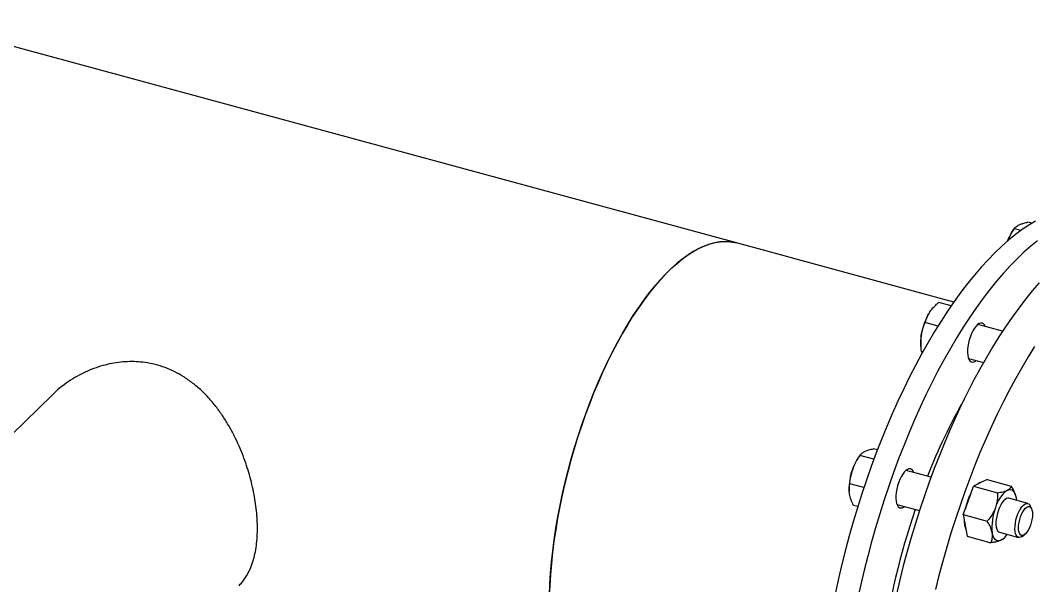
# Model space of a CAD drawing. Header units: inches. Extents: x 0.9 to 37.1, y -8.4 to 11.7.
# Drawn here: x 4.1333 to 4.3953, y 0.3427 to 0.4889 of the extents above; entities that cross this region are included whole.
import ezdxf

# ---------------------------------------------------------------- set-up
doc = ezdxf.new("R2010")
doc.units = ezdxf.units.IN
doc.header["$MEASUREMENT"] = 0

msp = doc.modelspace()

# ---------------------------------------------------------------- linework, layer by layer
at = {"color": 7, "linetype": 'Continuous', "lineweight": 25}
for p, q in [((4.318459382928987, 0.4313240005088632), (4.106567541277105, 0.4889116627768859)), ((4.390289332122159, 0.4349892026241091), (4.389879001310411, 0.4343878668526285)), ((4.39197629891026, 0.4345265041271587), (4.390286908432523, 0.4349856442597486)), ((4.394863933723948, 0.4364296104573248), (4.393843870737076, 0.4367068417198507)), ((4.374663067260142, 0.4160490434069346), (4.318459382928983, 0.4313240005088643)), ((4.37400223539355, 0.4150995732366152), (4.370803244061729, 0.4159689905345116)), ((4.370563927707638, 0.4098451144079033), (4.367246281757176, 0.4107467794886854)), ((4.38726919417246, 0.4084942517487788), (4.380854614328095, 0.4102375971026573)), ((4.366143032866256, 0.404878213323801), (4.366168147040142, 0.4045097546585099)), ((4.366651798889992, 0.4031860984238951), (4.366293196580163, 0.4032835588477887)), ((4.366514741693782, 0.4028769323612582), (4.366293196580163, 0.4032835588477887)), ((4.378464176383154, 0.4014420621120117), (4.382336311962991, 0.4003896986312416)), ((4.141623120306785, 0.3920599821447773), (4.093213715016283, 0.3448109185223239)), ((4.354930798077628, 0.3778344777458275), (4.353929895757812, 0.378106501549611)), ((4.350380194384417, 0.376395951383775), (4.349965026331146, 0.3757875266823888)), ((4.354010601119985, 0.3753966639634826), (4.35037293345326, 0.3763853040895087)), ((4.368772625742832, 0.3707635525744668), (4.362330474073651, 0.3725143913595373)), ((4.383285285031569, 0.3701283357549089), (4.381506803879293, 0.3692677370248579)), ((4.383285285031569, 0.3701283357549089), (4.389480818227695, 0.3684445225864198)), ((4.347618892611813, 0.3671550075806814), (4.347622962351479, 0.367095299033131)), ((4.351427668262916, 0.3680670343604334), (4.347769056325719, 0.3690613666903928)), ((4.378426384163246, 0.3647451695952486), (4.379728322727016, 0.3684071382948068)), ((4.381506803879293, 0.3692677370248579), (4.379728322727016, 0.3684071382948068)), ((4.379728322727016, 0.3684071382948068), (4.385923855923142, 0.3667233251263179)), ((4.377124445599476, 0.3610832008956907), (4.378426384163246, 0.3647451695952486)), ((4.393787251549526, 0.3639651132788021), (4.388878270339779, 0.3652992691848679)), ((4.39056398774051, 0.3662253133174875), (4.390514980379993, 0.3663670864753622)), ((4.390763471083355, 0.3654240691191543), (4.390843839942118, 0.3647650694840141)), ((4.349843666815295, 0.3631538202028046), (4.348722141502732, 0.3634586267513789)), ((4.359940036128711, 0.3637188563688918), (4.365782665623054, 0.3621309548647357)), ((4.394765996098189, 0.3625830478904988), (4.39443527498889, 0.3633153773943714)), ((4.377124445599476, 0.3610832008956907), (4.377600988187982, 0.3582818309261837)), ((4.377124445599476, 0.3610832008956907), (4.383319978795602, 0.3593993877272015)), ((4.377600988187982, 0.3582818309261837), (4.378077530776489, 0.3554804609566767)), ((4.386487832394839, 0.3565037341942224), (4.391396813604587, 0.3551695782881565)), ((4.378077530776489, 0.3554804609566767), (4.384273063972614, 0.3537966477881879)), ((4.387344814406225, 0.3547423283552326), (4.38747291686913, 0.3548518233403335)), ((4.392284567588613, 0.3554019227766395), (4.392940475656833, 0.355866107610968))]:
    msp.add_line(p, q, dxfattribs=at)
at = {"color": 7, "linetype": 'Continuous', "lineweight": 25, "flags": 128}
for points in [[(4.395805451111263, 0.436974449472408), (4.394072982505798, 0.4359428872012018), (4.392328034240633, 0.434776781997668), (4.390573167267973, 0.4334778452819971), (4.388810957097091, 0.4320479834229399), (4.387043990014422, 0.4304892949399511), (4.38527485928782, 0.4288040674233196), (4.383506161360587, 0.4269947741768164), (4.381740492040832, 0.4250640705877792), (4.379980442691763, 0.4230147902299659), (4.37822859642851, 0.4208499407048941), (4.37648752432704, 0.4185726992277709), (4.374759781650754, 0.4161864079644921), (4.373047904100281, 0.4136945691265521), (4.37135440409199, 0.4111008398310662), (4.369681767070678, 0.4084090267334466), (4.368032447861825, 0.4056230804406105), (4.366408867068809, 0.4027470897129204), (4.364813407520334, 0.3997852754633636), (4.363248410773297, 0.3967419845627804), (4.361716173676236, 0.393621683460233), (4.360218944998382, 0.3904289516278732), (4.358758922129288, 0.3871684748399375), (4.357338247853848, 0.3838450382957275), (4.355959007207469, 0.3804635195966672), (4.354623224415995, 0.3770288815877541), (4.353332859924876, 0.3735461650738972), (4.35208980752194, 0.3700204814218415), (4.350895891558006, 0.3664570050585326), (4.349752864269385, 0.3628609658769308), (4.348662403206252, 0.3592376415604239), (4.347626108770583, 0.3555923498370961), (4.34664550186737, 0.3519304406752318), (4.345722021672465, 0.3482572884314971), (4.344857023520403, 0.3445782839633313), (4.344051776915252, 0.3408988267171204)], [(4.318459382928983, 0.4313240005088643), (4.317922510617226, 0.4314550289277251), (4.316694962668228, 0.4316475658382566), (4.315433516779056, 0.431700615166689), (4.31414090496061, 0.4316140620199895), (4.312819926722253, 0.4313880938530008), (4.311473443008699, 0.4310232000624546), (4.31010437000384, 0.4305201709270473), (4.308715672814943, 0.4298800958958738), (4.307310359050889, 0.4291043612289214), (4.305891472308359, 0.4281946469947403), (4.304462085580084, 0.4271529234317891), (4.303025294599427, 0.4259814466813377), (4.30158421113571, 0.4246827539011663), (4.300141956254821, 0.4232596577706473), (4.298701653559672, 0.4217152403991095), (4.297266422425182, 0.4200528466506724), (4.295839371242393, 0.4182760769000187), (4.294423590686396, 0.4163887792347822), (4.293022147022613, 0.4143950411214483), (4.291638075465951, 0.4122991805528102), (4.2902743736072, 0.4101057366961601), (4.288933994920923, 0.4078194600624616), (4.28761984236888, 0.4054453022178021), (4.286334762112868, 0.4029884050594025), (4.285081537350565, 0.4004540896794134), (4.283862882287741, 0.3978478448406139), (4.282681436259895, 0.395175315088974), (4.281539758016043, 0.3924422885288249), (4.280440320177036, 0.389654684287113), (4.279385503880413, 0.3868185396938909), (4.278377593623388, 0.3839399972068033), (4.277418772315142, 0.3810252911078912), (4.276511116549119, 0.3780807340015273), (4.275656592105595, 0.3751127031427188), (4.274857049694232, 0.3721276266253932), (4.274114220945853, 0.3691319694605787), (4.273429714662115, 0.3661322195746308), (4.272805013331205, 0.3631348737578266), (4.2722414699171, 0.3601464235937656), (4.271740304929347, 0.3571733414000435), (4.271302603779711, 0.3542220662106549), (4.270929314431417, 0.3512989898304787), (4.270621245346067, 0.3484104429920523), (4.270379063732705, 0.3455626816446146), (4.270203294102773, 0.3427618734051133), (4.270094317134152, 0.3400140842005194)], [(4.270104277070441, 0.3403544537902983), (4.270221619001878, 0.3431091983048429), (4.270405713906973, 0.3459162096259033), (4.270656163077158, 0.3487694083920146), (4.270972424095298, 0.3516626152099923), (4.271353812010452, 0.3545895640381183), (4.271799500821322, 0.3575439157569961), (4.272308525265189, 0.3605192718986687), (4.272879782908455, 0.3635091885042764), (4.273512036534271, 0.3665071900802377), (4.274203916822072, 0.3695067836227248), (4.274953925313219, 0.3725014726800657), (4.275760437656333, 0.3754847714226108), (4.276621707125266, 0.3784502186895957), (4.277535868402137, 0.3813913919825768), (4.278500941617183, 0.3843019213751337), (4.279514836636718, 0.3871755033087102), (4.280575357589901, 0.3900059142447191), (4.281680207624502, 0.3927870241433399), (4.28282699388137, 0.3955128097398222), (4.284013232676838, 0.3981773675895336), (4.285236354881819, 0.4007749268535075), (4.286493711485981, 0.403299861796795), (4.287782579334904, 0.4057467039725541), (4.289100167027828, 0.4081101540654877), (4.290443620963206, 0.4103850933689804), (4.291810031518971, 0.4125665948710781), (4.293196439354127, 0.4146499339252969), (4.294599841818026, 0.4166305984831575), (4.296017199453434, 0.4185042988662762), (4.297445442579328, 0.4202669770568531), (4.298881477939132, 0.4219148154864354), (4.300322195400031, 0.4234442453039203), (4.301764474688818, 0.4248519541048923), (4.303205192149717, 0.4261348931055527), (4.304641227509522, 0.4272902837457074), (4.306069470635415, 0.4283156237065087), (4.307486828270823, 0.429208692329921), (4.308890230734722, 0.429967555428172), (4.310276638569878, 0.4305905694727722), (4.311643049125642, 0.4310763851540323), (4.312986503061021, 0.4314239503033663), (4.314304090753945, 0.4316325121720557), (4.315592958602868, 0.4317016190615346), (4.316850315207031, 0.4316311213016693), (4.318073437412012, 0.4314211715749091), (4.318459382928987, 0.4313240005088632)], [(4.396331097747643, 0.4319129631551485), (4.394568887576762, 0.4304831012960916), (4.392801920494093, 0.4289244128131026), (4.391032789767491, 0.4272391852964713), (4.389264091840257, 0.4254298920499682), (4.387498422520502, 0.4234991884609309), (4.385738373171434, 0.4214499081031177), (4.383986526908181, 0.4192850585780459), (4.382245454806711, 0.4170078171009225), (4.380517712130424, 0.4146215258376439), (4.378805834579951, 0.4121296869997039), (4.377112334571661, 0.4095359577042179), (4.375439697550348, 0.4068441446065982), (4.373790378341496, 0.4040581983137622), (4.372166797548481, 0.4011822075860721), (4.370571338000005, 0.3982203933365154), (4.369006341252968, 0.3951771024359322), (4.367474104155907, 0.3920568013333847), (4.365976875478053, 0.3888640695010247), (4.364516852608959, 0.3856035927130892), (4.363096178333518, 0.3822801561688789), (4.36171693768714, 0.3788986374698189), (4.360381154895666, 0.3754639994609057), (4.359090790404547, 0.3719812829470489), (4.357847738001611, 0.3684555992949933), (4.356653822037676, 0.364892122931684), (4.355510794749057, 0.3612960837500826), (4.354420333685922, 0.3576727594335756), (4.353384039250254, 0.3540274677102478), (4.352403432347041, 0.3503655585483832), (4.351479952152136, 0.3466924063046487), (4.350614954000074, 0.3430134018364831), (4.349809707394923, 0.3393339445902721)], [(4.396711111287975, 0.4209953770579734), (4.394951061938907, 0.4189460967001601), (4.393199215675654, 0.4167812471750882), (4.391458143574184, 0.4145040056979653), (4.389730400897897, 0.412117714434686), (4.388018523347424, 0.4096258755967462), (4.386325023339134, 0.4070321463012601), (4.384652386317821, 0.4043403332036405), (4.383003067108969, 0.4015543869108047), (4.381379486315954, 0.3986783961831143), (4.379784026767478, 0.3957165819335575), (4.378219030020441, 0.3926732910329749), (4.37668679292338, 0.3895529899304269), (4.375189564245527, 0.3863602580980671), (4.373729541376433, 0.383099781310132), (4.372308867100991, 0.3797763447659214), (4.370929626454613, 0.3763948260668611), (4.369593843663139, 0.3729601880579482), (4.36830347917202, 0.3694774715440914), (4.367060426769084, 0.3659517878920356), (4.365866510805149, 0.3623883115287265), (4.36472348351653, 0.3587922723471251), (4.363633022453395, 0.355168948030618), (4.362596728017727, 0.3515236563072903), (4.361616121114514, 0.3478617471454259), (4.360692640919609, 0.344188594901691), (4.359827642767547, 0.3405095904335252)], [(4.380003654817224, 0.4092735463613482), (4.37961591023701, 0.4086377911293169), (4.379257418791835, 0.4079139332548976), (4.378938493627873, 0.4071227968112127), (4.378668309641427, 0.4062871413533287), (4.378454639533861, 0.4054310071672943), (4.378303630205144, 0.4045790236748827), (4.378219625918721, 0.403755700889968), (4.378205043324966, 0.4029847243100522), (4.378260301938551, 0.4022882735276258), (4.378383812069772, 0.4016863841636745), (4.378572020557026, 0.4011963714793421), (4.378819512984809, 0.4008323322473927), (4.379119169446581, 0.4006047392137253), (4.379462369371517, 0.4005201398155408), (4.379839239522642, 0.4005809678234951), (4.380238938031873, 0.4007854733265487), (4.380410920878401, 0.4009129786718929)], [(4.382801358823341, 0.4097085136625384), (4.38279540983652, 0.4097241442556443), (4.382576771732727, 0.4101527141417101), (4.382302208169568, 0.410449599808535), (4.381979617840859, 0.4106062603960222), (4.381618281083018, 0.4106181890643015), (4.381228592896684, 0.4104850426473049), (4.380821763901474, 0.4102106515250303), (4.380409497826868, 0.4098029094304825), (4.380003654817224, 0.4092735463613482)], [(4.395537712106607, 0.4045283348983028), (4.393865075085294, 0.4018365218006832), (4.392215755876443, 0.3990505755078472), (4.390592175083427, 0.3961745847801571), (4.388996715534951, 0.3932127705306002), (4.387431718787914, 0.390169479630017), (4.385899481690853, 0.3870491785274696), (4.384402253013, 0.3838564466951095), (4.382942230143906, 0.3805959699071741), (4.381521555868465, 0.3772725333629637), (4.380142315222086, 0.3738910146639038), (4.378806532430612, 0.3704563766549906), (4.377516167939493, 0.3669736601411338), (4.376273115536558, 0.3634479764890781), (4.375079199572622, 0.359884500125769), (4.373936172284003, 0.3562884609441676), (4.372845711220868, 0.3526651366276605), (4.3718094167852, 0.3490198449043327), (4.370828809881987, 0.3453579357424681), (4.369905329687082, 0.3416847834987337)], [(4.364277218568896, 0.3719853079194184), (4.364255350662869, 0.3720414052269102), (4.364031788346542, 0.3724594221398035), (4.363752900189801, 0.3727448942695847), (4.363426709297144, 0.3728896091028379), (4.363062599586659, 0.3728894034572922), (4.362671045831783, 0.3727442832489952), (4.362263312321145, 0.3724584233221201), (4.361851128805488, 0.3720400473462991), (4.361446353054095, 0.3715011912366218), (4.36106062972836, 0.3708573569022703), (4.360705055386083, 0.3701270662848177), (4.360389859253694, 0.3693313285156917)], [(4.360389859253694, 0.3693313285156917), (4.36012410895005, 0.3684930355217135), (4.359915449627533, 0.367636303466044), (4.359769884034949, 0.3667857789700762), (4.359691599829365, 0.3659659300750134), (4.359682849104844, 0.3652003423408717), (4.3597438836038, 0.3645110403328595), (4.359872947474821, 0.3639178540147392), (4.360066327785324, 0.3634378482768709), (4.360318461335863, 0.363084832010389), (4.360622094703247, 0.362868960850545), (4.36096849290832, 0.3627964450175721), (4.36134769070541, 0.3628693706599555), (4.361748779264294, 0.3630856398397397), (4.361886780623956, 0.363189772928773)], [(4.388508447342573, 0.3673648403586104), (4.388903461421558, 0.3675041080371123), (4.389277593946153, 0.3675304032904192), (4.389624443405134, 0.3674432761994565), (4.389938075108092, 0.3672442175329065), (4.390213122729635, 0.3669366332397438), (4.390444880128699, 0.3665257861725024), (4.390629381871933, 0.3660187060384115), (4.390763471083355, 0.3654240691191543)], [(4.388878270339779, 0.3652992691848679), (4.388648628782625, 0.3653245283380936), (4.388294736888014, 0.3652398463275363), (4.387921184917472, 0.3650157263507123), (4.38753997913869, 0.3646593718080831), (4.387163371819056, 0.3641822362278583), (4.386803467427697, 0.3635996551401744), (4.38647183358788, 0.3629303531805396), (4.386179129284089, 0.3621958422646395)], [(4.386179129284089, 0.3621958422646395), (4.385934762273482, 0.3614197301776688), (4.385746586712849, 0.3606269618006902), (4.385620650719539, 0.3598430173616314), (4.385561001979997, 0.3590930934797959), (4.38556955765379, 0.3584012933257845), (4.385646042754525, 0.357789851925763), (4.385787998988131, 0.3572784215094233), (4.385990863764459, 0.3568834398711528), (4.386248116842677, 0.356617602045798), (4.386487832394839, 0.3565037341942224)], [(4.392284567588613, 0.3554019227766395), (4.391980347056352, 0.3552290011454879), (4.39162645516174, 0.3551443191349309), (4.391303597719737, 0.3552017968401364), (4.391022151634177, 0.3553995868803668), (4.390791162813823, 0.3557313321209866), (4.390618055429419, 0.3561863699970016), (4.390508393294735, 0.35675007521667), (4.390465701041008, 0.3574043298304137), (4.390491350832401, 0.3581281055566242), (4.390584518263515, 0.3588981396479367), (4.390742208856453, 0.3596896825750704), (4.390959354305813, 0.3604772934970631), (4.391228975378182, 0.3612356579508337), (4.39154240623045, 0.3619404014788536), (4.391889572937133, 0.3625688730442679), (4.392259317274629, 0.3631008730538552), (4.392639755355705, 0.3635193025895768), (4.393018659587408, 0.3638107129818694), (4.393383851675969, 0.3639657380609518), (4.393723594047179, 0.363979395193227), (4.394026967101688, 0.3638512454272266), (4.394284220179907, 0.3635854076018714), (4.39443527498889, 0.3633153773943714)], [(4.394477981003263, 0.3583030823790335), (4.394204414389031, 0.3576237207061377), (4.393892304490313, 0.3570126864974641), (4.393553645515484, 0.3564934614549807), (4.393201451939024, 0.3560859991058846), (4.392849258362565, 0.3558059579997448), (4.392510599387736, 0.3556640999592207), (4.392198489489019, 0.3556658765092553), (4.391924922874788, 0.3558112193780268), (4.391700412556609, 0.3560945431205976), (4.391533586340104, 0.3565049597644304), (4.391430855263216, 0.3570266972280671), (4.391396167223617, 0.3576397054333741), (4.391430855263216, 0.3583204268187997), (4.391533586340104, 0.3590427016432557), (4.391700412556609, 0.3597787732902943), (4.391924922874788, 0.3605003549393136), (4.392198489489019, 0.3611797166122095), (4.392510599387736, 0.3617907508208831), (4.392849258362565, 0.3623099758633668), (4.393201451939024, 0.3627174382124626), (4.393553645515485, 0.3629974793186024), (4.393892304490313, 0.3631393373591262), (4.394204414389031, 0.3631375608090917), (4.394477981003263, 0.3629922179403203), (4.394702491321441, 0.3627088941977493), (4.394869317537946, 0.3622984775539165), (4.394972048614834, 0.36177674009028), (4.395006736654434, 0.3611637318849732), (4.394972048614834, 0.3604830104995475), (4.394869317537946, 0.3597607356750915), (4.394702491321441, 0.3590246640280529), (4.394477981003263, 0.3583030823790335)], [(4.386857655392046, 0.35443816302048), (4.386462641313059, 0.3542988953419781), (4.386088508788465, 0.3542726000886709), (4.385741659329484, 0.3543597271796339), (4.385428027626526, 0.3545587858461837), (4.385152980004984, 0.3548663701393465), (4.384921222605918, 0.3552772172065879), (4.384736720862685, 0.355784297340679), (4.384602631651262, 0.3563789342599361)]]:
    msp.add_lwpolyline(points, dxfattribs=at)
at = {"color": 7, "linetype": 'Continuous', "lineweight": 25}
for centre, radius, start, end in [((4.400209352790613, 0.4275247506354936), 0.01240235969138212, 146.401357906367, 159.5448745515506), ((4.381371784557636, 0.4053507228286288), 0.01524976426409553, 147.6772521365656, 173.1791284576886), ((4.377958217507597, 0.4055719873223923), 0.01183553591816131, 172.2800404949604, 183.3604833489186), ((4.510276633801531, 0.3152013832939076), 0.1529760486832735, 150.3583273006319, 158.6013746957956), ((4.360531825696271, 0.3687833373032852), 0.01267737818640544, 146.4616435115565, 161.1941934731084), ((4.362187458316059, 0.3677596941439196), 0.0145811094405992, 159.4835068314352, 182.3767688300358), ((4.382271624671333, 0.3672725724222866), 0.002226948762473213, 98.77349833477224, 132.8707479884764), ((4.393323538417871, 0.360774822003336), 0.008161705948284907, 126.154265664805, 165.3264655325174), ((4.394262034093499, 0.3591127409404741), 0.01695980897014811, 160.4598945822151, 168.112687361896), ((4.391684402325676, 0.3600882936522912), 0.01420445470854365, 152.0261230281214, 160.6907673878032), ((4.545459042028207, 0.300842974275341), 0.1909727231320808, 161.1869161623744, 172.1891728324347), ((4.398329336045311, 0.3579103480663022), 0.01381186597704711, 159.0790953833094, 186.3658546268751), ((4.383495322485425, 0.3594956773612336), 0.006157129351508268, 177.2943057178369, 202.0140970506762), ((4.384562801672774, 0.358426586500884), 0.004601507954126505, 299.9152035903626, 327.7261374858206)]:
    msp.add_arc(centre, radius, start, end, dxfattribs=at)
for points, knots in [([(4.388577308782322, 0.4318092982256684), (4.38880544330664, 0.4323432859333414), (4.389277582317465, 0.4334484076979985), (4.38994301073417, 0.4344618768593786), (4.390286908432523, 0.4349856442597486)], [0, 0, 0, 0, 0.4831935491189869, 1, 1, 1, 1]), ([(4.390286908432523, 0.4349856442597486), (4.390393371441042, 0.4351240504376337), (4.390607303700502, 0.4354021709488811), (4.391036121493862, 0.4357373960559237), (4.391390884670642, 0.4359226109711922), (4.391525603808106, 0.4359929451976948)], [0, 0, 0, 0, 0.3805934879738637, 0.7647841813874889, 1, 1, 1, 1]), ([(4.391525603808106, 0.4359929451976948), (4.391778096952562, 0.4361014544481252), (4.392286858395619, 0.4363200953262883), (4.393107285361529, 0.436544991098651), (4.393651855024126, 0.4366646499204305), (4.393843870737076, 0.4367068417198507)], [0, 0, 0, 0, 0.3894480145147172, 0.7847188654868378, 1, 1, 1, 1]), ([(4.368484977132759, 0.4135045872194937), (4.368737470277215, 0.4138438114804125), (4.369246231720272, 0.4145273319176798), (4.370066658686182, 0.415335581871089), (4.37061122834878, 0.4158038712962903), (4.370803244061729, 0.4159689905345116)], [0, 0, 0, 0, 0.3894480145147161, 0.7847188654868376, 1, 1, 1, 1]), ([(4.367246281757176, 0.4107467794886854), (4.367352744765695, 0.4111031479151908), (4.367566677025155, 0.4118192530088119), (4.367995494818516, 0.4127429099291312), (4.368350257995296, 0.4132949524592631), (4.368484977132759, 0.4135045872194937)], [0, 0, 0, 0, 0.3805934879738635, 0.7647841813874892, 1, 1, 1, 1]), ([(4.366229953391977, 0.4071618713761321), (4.366241896312266, 0.4072501671283245), (4.366332319932909, 0.4079186821487003), (4.366611498349885, 0.4091495734429926), (4.367033398658114, 0.410211135095743), (4.367246281757176, 0.4107467794886854)], [0, 0, 0, 0, 0.07010571820324327, 0.530792529304909, 1, 1, 1, 1]), ([(4.366293196580163, 0.4032835588477887), (4.366219720138371, 0.4039305917448095), (4.366071420086281, 0.4052365206928074), (4.3661767898944, 0.4065162128759346), (4.366229953391977, 0.4071618713761321)], [0, 0, 0, 0, 0.4954579634770084, 1, 1, 1, 1]), ([(4.189807795430574, 0.342692441074494), (4.189938505473133, 0.3428100241172224), (4.190498097012958, 0.3433134167766461), (4.191334865819739, 0.3444088179694232), (4.192318925574513, 0.3460075789127677), (4.193136125671543, 0.3478575760761313), (4.193767368546746, 0.3498654104948735), (4.194215147104646, 0.3519827190036909), (4.194503491376254, 0.3541962516743185), (4.19463916613814, 0.356581215166505), (4.194617547789345, 0.3590169995427606), (4.194457566773664, 0.3614396945782324), (4.194180053002277, 0.363839953546247), (4.19377437847408, 0.3663098027872729), (4.19324237253654, 0.3688197108547042), (4.192591389579388, 0.3713281963519608), (4.191820620743429, 0.3738376318500595), (4.190925593901502, 0.3763422293514486), (4.189880551305349, 0.3788862601522549), (4.188682976138799, 0.3814295135735947), (4.187312308502278, 0.383969720330446), (4.18579207714955, 0.3864255951856121), (4.184094958823949, 0.3888076653606959), (4.182224581230509, 0.3910669691288525), (4.180151353626415, 0.3931969737327997), (4.177894127743999, 0.3951303729320779), (4.175546893600762, 0.3967680296164234), (4.173163237603268, 0.3980916972127386), (4.170745899855179, 0.3991358848556139), (4.168208962423305, 0.399924663809866), (4.165707283677392, 0.4004165222344146), (4.163305059538876, 0.4006426290732542), (4.161005915741955, 0.4006543017329409), (4.158692682711331, 0.4004606849480699), (4.15636738023557, 0.400063496685223), (4.154067375753693, 0.3994677504860374), (4.151792229295381, 0.3986758827630309), (4.149574588179663, 0.3976969752292852), (4.147348868476245, 0.3964979887468457), (4.145166957438528, 0.3950680619873258), (4.143219158891741, 0.3935717233998101), (4.142110719661032, 0.3924971641818437), (4.141640675047038, 0.3920414867221976)], [0, 0, 0, 0, 0.008485015731843558, 0.03632577058222523, 0.06416446587018355, 0.09294809366716496, 0.1217289043988994, 0.1474216582862422, 0.1731130898175147, 0.1997157120768082, 0.2263180693740483, 0.2496697984369736, 0.2730221655056813, 0.2970377908890152, 0.3210546760701042, 0.3447589613069849, 0.3684645323763188, 0.3927398548612004, 0.4170162706938307, 0.4430917541648183, 0.4691678402595251, 0.4959016469344994, 0.5226348266188346, 0.550485833339562, 0.5783344044186872, 0.6071364453980505, 0.6359344471249055, 0.6614667267322301, 0.6869971570868005, 0.7134954594763583, 0.7399939813920394, 0.762501793991397, 0.7850108190149723, 0.808120851068666, 0.8312325741426628, 0.8548208612728934, 0.8784105921483996, 0.9025290955667449, 0.9266483695177329, 0.9534554206621755, 0.9802623109844979, 1, 1, 1, 1]), ([(4.35037293345326, 0.3763853040895087), (4.350510897557861, 0.3765660720825862), (4.350789355297511, 0.3769309223956362), (4.351335882753289, 0.3772377816395865), (4.351611628828843, 0.3773926050274549)], [0, 0, 0, 0, 0.4954579634770068, 1, 1, 1, 1]), ([(4.351611628828843, 0.3773926050274549), (4.351654438798193, 0.3774128333161871), (4.351978566593953, 0.3775659880775232), (4.352698375482095, 0.3778252089527849), (4.35351688897496, 0.3780121663179906), (4.353929895757812, 0.378106501549611)], [0, 0, 0, 0, 0.07010571820324626, 0.5307925293049107, 1, 1, 1, 1]), ([(4.348531209112796, 0.372870037597846), (4.348720894429968, 0.3733477645539904), (4.349103101146505, 0.3743103612063453), (4.349764720895794, 0.3754688099880614), (4.350214382426151, 0.376146389125751), (4.35037293345326, 0.3763853040895087)], [0, 0, 0, 0, 0.3894480145147158, 0.7847188654868376, 0.9999999999999999, 0.9999999999999999, 0.9999999999999999, 0.9999999999999999]), ([(4.347769056325719, 0.3690613666903928), (4.347816183206792, 0.36954858208185), (4.347910882391886, 0.3705276178144336), (4.348179510678643, 0.3718045217641615), (4.348434411928674, 0.3725767780256586), (4.348531209112796, 0.372870037597846)], [0, 0, 0, 0, 0.3805934879738633, 0.7647841813874879, 1, 1, 1, 1]), ([(4.347705813137532, 0.3664066989287809), (4.347695159809629, 0.3664729400500173), (4.347614500100147, 0.3669744724953892), (4.347571114624865, 0.367890531542183), (4.347702673930987, 0.3686687114760639), (4.347769056325719, 0.3690613666903928)], [0, 0, 0, 0, 0.07010571820324545, 0.5307925293049098, 1, 1, 1, 1]), ([(4.385923855923142, 0.3667233251263179), (4.386411970150784, 0.3667995671136963), (4.387405978297047, 0.3669548282231865), (4.38818286947869, 0.367208444127032), (4.388499860383377, 0.3673607154834021), (4.388508447342574, 0.3673648403586101)], [0, 0, 0, 0, 0.484195218163577, 0.9860273763411915, 1, 1, 1, 1]), ([(4.388508447342573, 0.3673648403586104), (4.388726602956623, 0.3674935567946775), (4.389170797571814, 0.3677556410322815), (4.389398818818273, 0.3681390501799957), (4.38946230217947, 0.3683755447504958), (4.389480818227695, 0.3684445225864198)], [0, 0, 0, 0, 0.406044674543657, 0.8267623950146683, 1, 1, 1, 1]), ([(4.389480818227695, 0.3684445225864198), (4.389784367847124, 0.3679486996955967), (4.39021651810071, 0.3672428184350435), (4.390413428959928, 0.366556892015402), (4.390472026313875, 0.3663527718701076)], [0, 0, 0, 0, 0.7024168490246301, 1, 1, 1, 1]), ([(4.348722141502732, 0.3634586267513789), (4.348493879838199, 0.3639545845258445), (4.348033171400029, 0.364955593311707), (4.347815591395914, 0.3659200765776099), (4.347705813137532, 0.3664066989287809)], [0, 0, 0, 0, 0.4954579634770095, 1, 1, 1, 1]), ([(4.385923855923142, 0.3667233251263179), (4.385933390389066, 0.3663807310221714), (4.385955948034536, 0.3655701857432107), (4.38584803273133, 0.3642589996640998), (4.385569207741135, 0.36331849010004), (4.385428027626526, 0.362842272929001)], [0, 0, 0, 0, 0.2654708005955047, 0.6280788300799381, 1, 1, 1, 1]), ([(4.385428027626526, 0.362842272929001), (4.385397480133964, 0.3627589789328747), (4.38519696966247, 0.3622122460577567), (4.38470097640822, 0.3612246912054168), (4.38397626612319, 0.3601805302242989), (4.383482470827843, 0.3595927930033473), (4.383319978795602, 0.3593993877272015)], [0, 0, 0, 0, 0.06625438873007868, 0.4348867160202224, 0.8140395284738069, 1, 1, 1, 1]), ([(4.384602631651263, 0.3563789342599361), (4.384505330248698, 0.3567791466869582), (4.384307211308431, 0.3575940338297379), (4.383787926394834, 0.3586206070720349), (4.383425644682411, 0.3592235335317877), (4.383319978795602, 0.3593993877272015)], [0, 0, 0, 0, 0.4060446745436621, 0.8267623950146786, 1, 1, 1, 1]), ([(4.384273063972614, 0.3537966477881879), (4.384410662162838, 0.3541745590804544), (4.384690870594079, 0.3549441471846423), (4.384687941430632, 0.355868910300969), (4.384604881655564, 0.3563654826239059), (4.384602631651263, 0.3563789342599361)], [0, 0, 0, 0, 0.4841952181635734, 0.9860273763411919, 0.9999999999999999, 0.9999999999999999, 0.9999999999999999, 0.9999999999999999]), ([(4.386857655392046, 0.35443816302048), (4.38657822479602, 0.3543260998115489), (4.386009265951605, 0.3540979238180747), (4.385058523625336, 0.353910934773813), (4.384450426333046, 0.3538224546001189), (4.384273063972614, 0.3537966477881879)], [0, 0, 0, 0, 0.4060446745436602, 0.8267623950146742, 1, 1, 1, 1]), ([(4.387317459293173, 0.3547754527955913), (4.387197061146849, 0.3546611613128381), (4.387071440566578, 0.3545419122810057), (4.386866188357748, 0.3544423040414079), (4.386857655392046, 0.35443816302048)], [0, 0, 0, 0, 0.9584269238707125, 1, 1, 1, 1])]:
    msp.add_open_spline(points, degree=3, knots=knots, dxfattribs=at)

doc.saveas('drawing.dxf')
